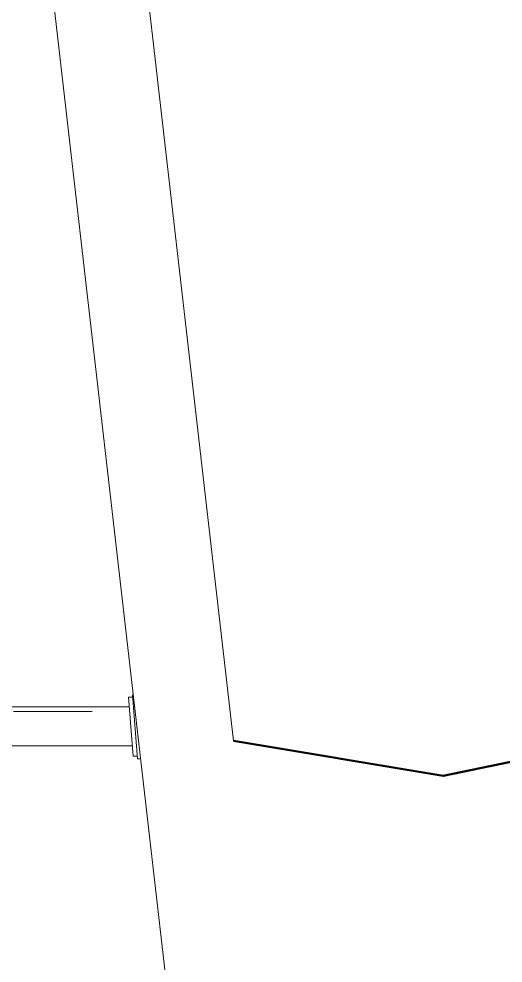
# Model space of a CAD drawing. Header units: metres. Extents: x -1215.1 to -1160.7, y 0 to 26.6.
# Drawn here: x -1204.032 to -1203.416, y 19.946 to 21.146 of the extents above; entities that cross this region are included whole.
import ezdxf

# ---------------------------------------------------------------- set-up
doc = ezdxf.new("R2010")
doc.units = ezdxf.units.M
doc.linetypes.add('JacobsDash', pattern=[0.0045, 0.003, -0.0015])
for name, color, linetype, lineweight in [('A-DETL', 7, 'Continuous', 13), ('S-BEAM', 7, 'Continuous', 50), ('S-BEAM-HDLN', 7, 'JacobsDash', 18)]:
    doc.layers.add(name, color=color, linetype=linetype, lineweight=lineweight)

# ---------------------------------------------------------------- blocks, each defined once
blk = doc.blocks.new('06_SFR_GCT_Girder_SuperT_BR08Edge_CS - Super T - 1815-6267463-DRG-2873122 - SECTION 1')
at = {"layer": 'S-BEAM', "lineweight": 18}
for p, q in [((-1203.7588, 20.2283), (-1203.9206, 21.6357)), ((-1204.025, 21.4936), (-1203.8373, 19.86)), ((-1203.2279, 20.2389), (-1203.4924, 20.184)), ((-1203.4924, 20.184), (-1203.7588, 20.2283))]:
    blk.add_line(p, q, dxfattribs=at)
at = {"layer": 'S-BEAM'}
for p, q in [((-1203.4924, 20.184), (-1203.2279, 20.239)), ((-1203.7588, 20.2284), (-1203.4924, 20.184)), ((-1203.7588, 20.2284), (-1203.7588, 20.2283)), ((-1203.4924, 20.184), (-1203.4924, 20.184))]:
    blk.add_line(p, q, dxfattribs=at)
at = {"layer": 'S-BEAM-HDLN'}
blk.add_line((-1203.4924, 20.184), (-1203.4924, 20.184), dxfattribs=at)

msp = doc.modelspace()

# ---------------------------------------------------------------- linework, layer by layer
at = {"layer": 'A-DETL'}
for p, q in [((-1203.8924, 20.2841), (-1203.8867, 20.2091)), ((-1203.8924, 20.2841), (-1203.8871, 20.2841)), ((-1203.8873, 20.2868), (-1203.8812, 20.2055)), ((-1204.218, 20.2716), (-1203.8914, 20.2716)), ((-1204.0387, 20.2221), (-1203.8877, 20.2221)), ((-1203.8867, 20.2091), (-1203.8814, 20.2091)), ((-1203.8812, 20.2055), (-1203.8772, 20.2055))]:
    msp.add_line(p, q, dxfattribs=at)
at = {"layer": 'A-DETL', "linetype": 'JacobsDash'}
msp.add_line((-1204.0387, 20.2656), (-1203.891, 20.2656), dxfattribs=at)
at = {"layer": 'A-DETL', "linetype": 'JacobsDash', "lineweight": 9}
msp.add_line((-1203.9485, 20.2221), (-1205.0987, 20.2221), dxfattribs=at)

# ---------------------------------------------------------------- block references
at = {"layer": 'S-BEAM-HDLN'}
msp.add_blockref('06_SFR_GCT_Girder_SuperT_BR08Edge_CS - Super T - 1815-6267463-DRG-2873122 - SECTION 1', (0, 0), dxfattribs=at)

doc.saveas('drawing.dxf')
